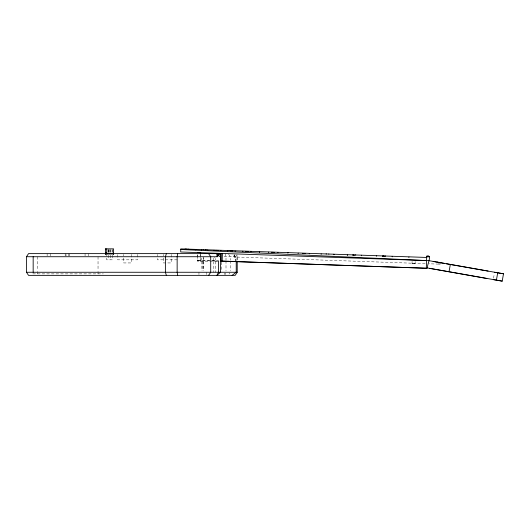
<?xml version="1.0" encoding="UTF-8"?>
<svg xmlns="http://www.w3.org/2000/svg" width="530" height="530" viewBox="0 0 530 530"><rect width="100%" height="100%" fill="white"/><g stroke="black" fill="none" stroke-linecap="round" stroke-linejoin="round"><path stroke-width="0.4" stroke-dasharray="2.65 1.99" d="M218.804 261.012L197.292 260.263L197.372 257.964M197.398 257.196L197.511 254.128M200.638 253.486L200.4 260.389L218.963 260.998M201.672 260.429C202.374 260.932 201.009 259.097 201.877 257.302M203.487 257.381L203.268 260.488L203.394 257.355M213.59 260.82L213.603 257.712M214.604 260.853C215.677 260.402 215.723 256.871 213.63 257.712M233.995 255.414L233.935 256.971L425.623 263.668M236.91 260.131L237.095 254.758M412.989 263.231L412.029 263.178L412.141 260.078M414.175 263.251L415.109 263.304L415.242 260.184M438.946 262.84L438.9 264.125L440.45 264.178L428.81 263.774M493.543 278.144L494.324 273.738M225.376 274.593L225.793 273.043M229.04 274.129L229.854 272.884M197.292 260.263L200.4 260.349L197.385 260.27M218.996 256.725L220.268 256.725M224.091 256.725L237.215 256.725L237.215 259.998M177.219 259.832L157.37 259.832L157.37 254.4M217.134 261.389L197.61 261.389L197.61 254.4M32.834 273.877L103.264 273.877M412.029 263.178L412.718 263.218M215.061 257.759L214.716 257.752M213.491 260.813L213.862 260.826M415.017 263.304L412.724 263.205M219.162 256.447L220.023 256.493M213.974 257.726L214.345 257.739M235.996 254.864L237.215 256.725M228.635 254.241L230.258 256.725L230.258 259.998M225.164 253.625L226.005 256.725L226.005 259.998M234.631 255.175L236.022 260.614L234.233 253.625M234.518 255.175L235.499 260.614M230.258 260.82L230.258 270.631M226.005 260.82L226.005 270.631M224.521 273.043L224.521 274.593M221.335 262.165L221.335 270.711M215.299 261.389L215.299 272.261M213.815 261.389L213.815 272.261M206.727 272.261L206.727 274.593M203.699 261.389L203.699 270.711M203.599 261.389L203.599 270.711M202.082 261.389L202.082 270.711M201.99 261.389L201.99 270.711M200.718 255.175L200.718 261.389M198.962 272.261L198.962 274.593M171.183 254.4L171.183 262.94L163.412 262.94L163.412 254.4M137.495 254.4L137.495 259.832L117.653 259.832L117.653 254.4M131.46 254.4L131.46 262.94L123.689 262.94L123.689 254.4M112.247 249.597L112.161 252.519M112.247 255.175L112.247 259.832L106.649 259.832L106.649 255.175M112.069 249.597L112.069 252.519M110.724 249.597L110.81 252.519M110.724 255.175L110.724 259.832M110.127 249.597L110.127 252.519M109.77 249.597L109.77 252.519M108.769 249.597L108.769 252.519M108.173 249.597L108.173 252.519M108.173 255.175L108.173 259.832M108.087 249.597L108.087 252.519M98.037 256.725L98.037 270.611M98.037 271.426L98.037 273.877M88.43 253.625L88.43 255.95M85.065 253.625L85.065 255.95M69.655 253.625L69.655 255.95M68.82 253.625L68.82 255.95M66.025 254.4L66.025 255.95M65.177 253.625L65.177 255.95M50.734 253.625L50.734 255.95M47.124 253.625L47.124 255.95M37.643 256.725L37.643 270.611M37.643 271.426L37.643 273.877"/><path stroke-width="0.79" d="M427.624 268.028L427.624 267.994C426.233 266.014 433.182 253.863 426.71 256.242L426.292 268.273L427.624 267.994L486.818 278.475M426.69 256.772L426.71 256.235M429.061 256.573L426.69 256.778M259.521 252.114L259.15 251.604L251.015 251.333L250.995 251.829L250.63 251.306L242.919 251.041L242.899 251.551L242.535 251.028L235.214 250.783L235.201 251.28L234.836 250.756L227.873 250.524L227.86 251.021L227.496 250.498L220.871 250.279L220.851 250.776L220.487 250.253L214.18 250.047L214.16 250.544L213.795 250.021L207.767 249.822L207.753 250.319L207.382 249.796L201.619 249.61L201.605 250.107L201.234 249.584L195.722 249.405L195.702 249.902L195.338 249.378L190.045 249.206L190.025 249.703L189.66 249.179L184.579 249.014L184.566 249.511L184.195 248.987L180.79 248.881L180.684 251.988L428.916 260.654L439.357 262.516M200.612 254.215L200.665 252.677L197.564 252.591L197.915 252.611M222.395 253.439L222.13 261.111L236.857 261.661M259.521 252.128L259.534 251.618M287.956 252.611L287.936 253.121L287.571 252.598L277.965 252.273L277.952 252.77L277.581 252.247L268.505 251.942L268.485 252.439L268.12 251.916L259.534 251.631M309.301 253.367L309.288 253.863L309.686 253.38L321.14 253.771L321.12 254.281L321.524 253.784L333.695 254.208L334.066 254.731L334.085 254.221L347.011 254.672L347.382 255.182M333.681 254.718L333.695 254.221M347.375 255.195L347.395 254.685M361.486 255.685L361.506 255.182M392.273 256.765L392.293 256.255M429.731 268.365L449.036 271.751L450.334 264.41L488.11 271.082M496.418 280.118L497.716 272.771M493.284 279.615L502.208 281.139L503.5 273.791L446.267 263.755M177.702 253.625L177.146 256.725L177.146 272.261L177.702 275.368M237.215 261.635L237.215 272.261L235.188 275.368L28.527 275.368L26.5 272.261L26.5 256.725L217.254 256.725L217.87 253.625M166.387 253.625L165.386 256.725L165.386 272.261L166.387 275.368M216.624 253.625L217.254 256.725L219.109 253.625M26.5 256.725L28.527 253.625L221.043 253.625L221.043 261.389L234.85 261.389M208.575 275.368L210.708 272.261L210.708 256.725L208.575 253.625M440.291 262.887L439.721 262.867L440.291 262.887M217.254 256.725L220.851 253.625L220.44 272.261L216.916 275.368L218.473 272.261L218.473 261.389M232.1 275.368L236.221 272.261L236.221 261.389M105.304 248.861L113.592 248.861L113.592 253.983L106.735 253.983M105.304 253.983L105.689 253.983M26.5 272.261L237.215 272.261M185.599 249.04L186.269 249.06M206.024 249.756L205.6 249.743M185.586 249.299L187.719 249.365M232.869 250.942L230.053 250.842M245.244 251.372L248.292 251.478M271.512 252.287L274.586 252.399M326.089 253.95L326.513 253.963M355.782 254.983L355.12 254.963M352.728 255.129L354.55 255.188M203.215 249.656L203.407 249.663M328.898 254.049L328.706 254.042M185.672 249.292L186.017 249.312M352.967 254.89L353.397 254.903M382.885 255.93L383.316 255.95M385.469 256.023L385.038 256.01M216.035 250.352L218.188 250.432M302.61 253.38L305.187 253.466M426.696 256.606L429.055 256.692M426.696 256.679L429.055 256.765M187.971 249.126L188.422 249.14M287.956 252.624L298.125 252.969L298.105 253.472L298.509 252.982L309.301 253.36M347.395 254.698L361.122 255.168L361.486 255.679M361.506 255.188L376.061 255.685L376.426 256.209L376.446 255.712L391.908 256.242L392.279 256.752M392.293 256.268L408.855 256.831L408.835 257.341L409.24 256.845L426.67 257.454M385.032 256.255L382.614 256.169L383.309 256.195M220.579 261.058L426.292 268.24L227.9 261.33M180.77 249.504L426.557 260.568M494.583 272.268L503.5 273.791M437.171 262.105L450.334 264.41M433.162 261.436L436.594 262.039M437.27 262.158L444.663 263.47M449.036 271.751L502.208 281.139M113.506 253.983L113.506 254.234A83.627 3.505 -90 0 0 113.168 253.068M106.735 248.861L106.735 254.234A83.627 3.505 -90 0 0 105.391 254.234L105.391 248.861M33.165 256.725L33.165 272.261M429.068 256.361L426.71 256.275L429.068 256.407"/></g></svg>
